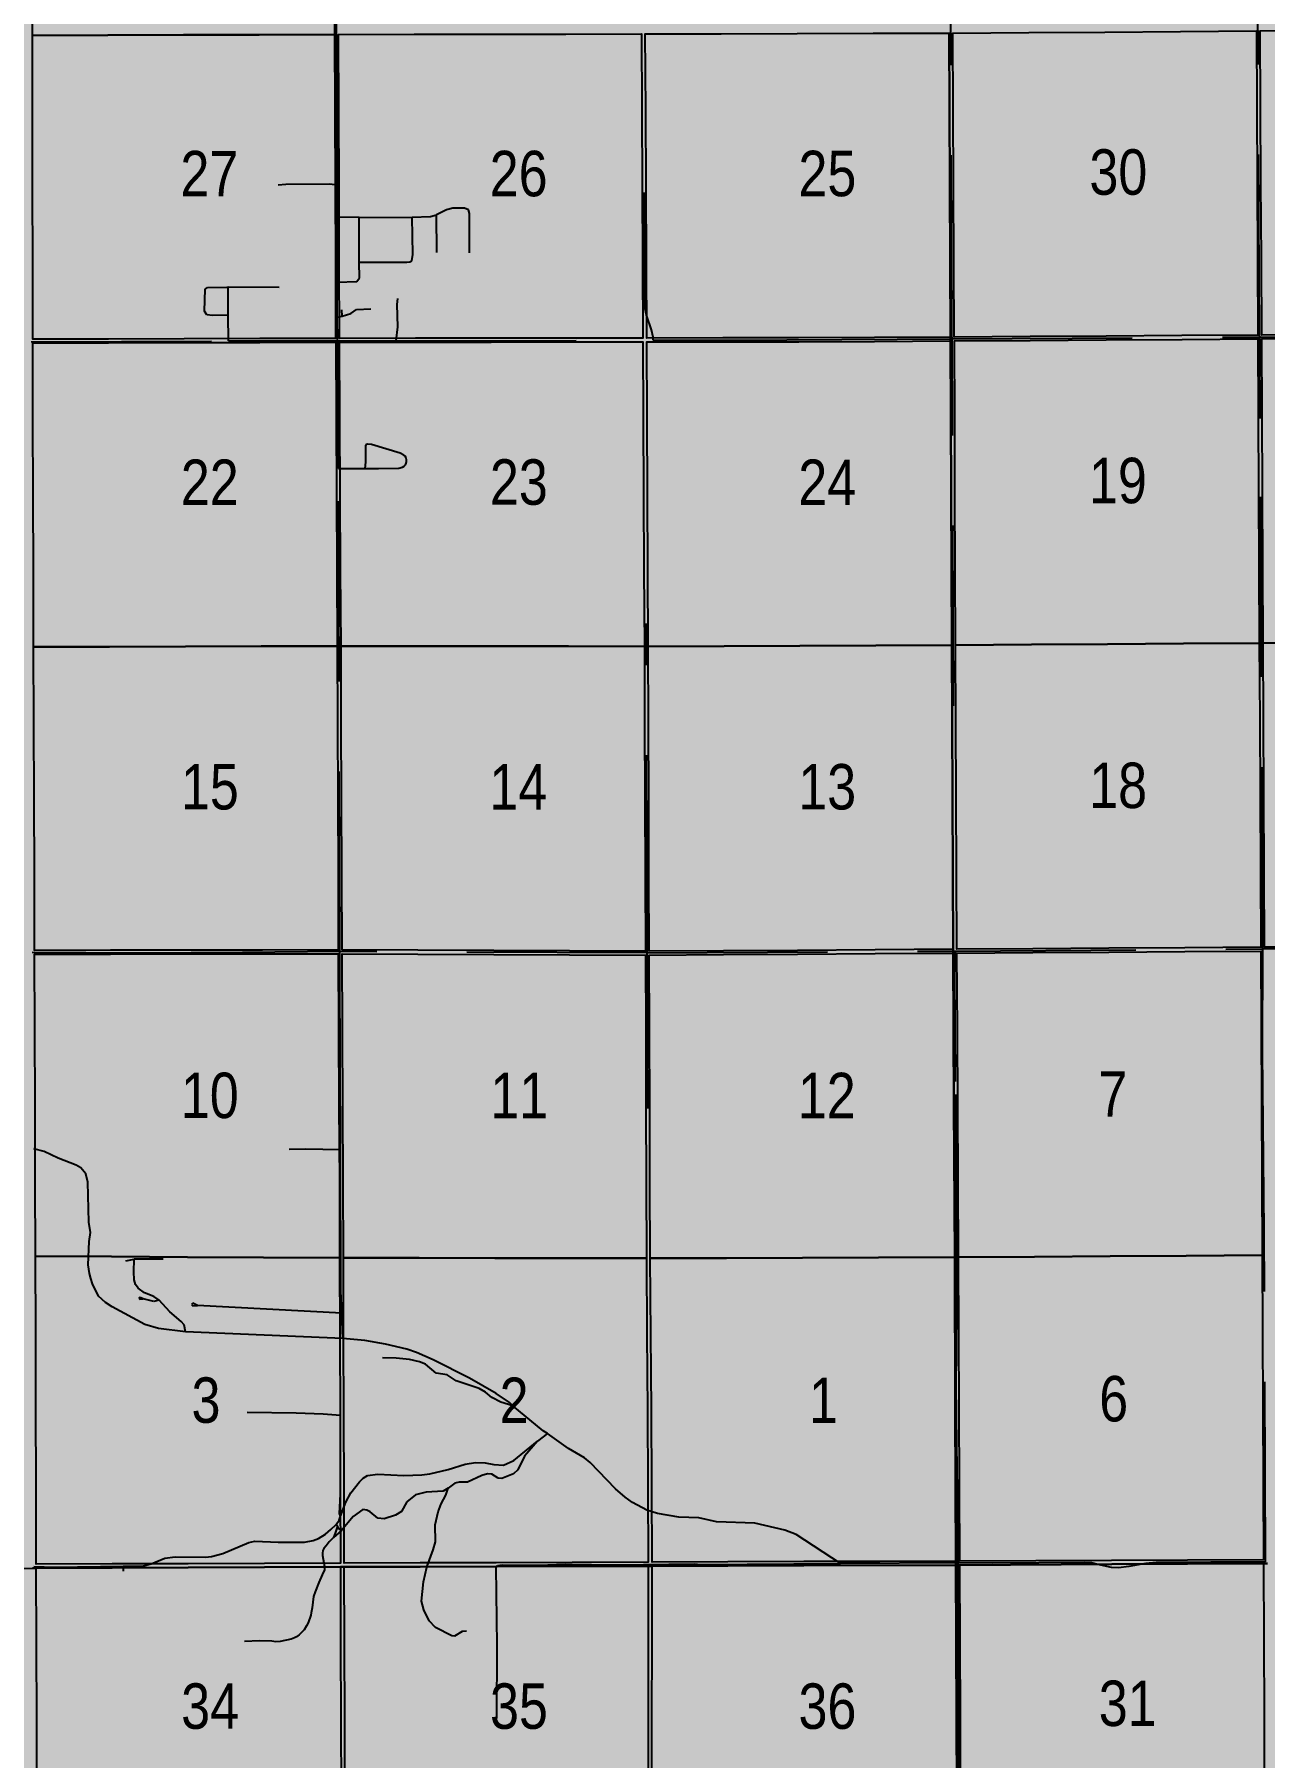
# Model space of a CAD drawing. Extents: x 639460 to 650829, y 5702863 to 5715975.
# Drawn here: x 646341.2 to 646557.8, y 5712180.5 to 5712484.1 of the extents above; entities that cross this region are included whole.
import ezdxf

# ---------------------------------------------------------------- set-up
doc = ezdxf.new("R2010")
doc.units = 0
doc.header["$LTSCALE"] = 5
doc.linetypes.add('DASHED2', pattern=[9.525, 6.35, -3.175])
doc.layers.add('Quarters', color=8, linetype='Continuous')
doc.layers.add('RoadSeg', color=57, linetype='DASHED2')
doc.layers.add('ROUTE-MAP-BACKGROUND-H', color=7, linetype='Continuous', true_color=0xf0ebff)
doc.styles.add('120', font='ARIALN.TTF', dxfattribs={"height": 13})

msp = doc.modelspace()

# ---------------------------------------------------------------- hatches: boundary and pattern name
at = {"layer": 'ROUTE-MAP-BACKGROUND-H'}
h = msp.add_hatch(color=256, dxfattribs=at)
h.dxf.hatch_style = 1
h.paths.add_polyline_path([(644722.08, 5712923.1), (644716.33, 5711989.96), (646823.87, 5711989.96), (646818.02, 5712923.32)])

# ---------------------------------------------------------------- linework, layer by layer
at = {"layer": 'Quarters'}
for points in [[(646354.12, 5712483.97), (646340.81, 5712483.93), (646340.68, 5712497.32), (646340.55, 5712510.7), (646340.42, 5712524.02), (646340.29, 5712537.35), (646353.65, 5712537.41), (646367.01, 5712537.47), (646380.36, 5712537.53), (646393.72, 5712537.59), (646393.8, 5712524.24), (646393.88, 5712510.88), (646393.97, 5712497.49), (646394.05, 5712484.11), (646380.74, 5712484.06), (646367.43, 5712484.02), (646354.12, 5712483.97)], [(646354.23, 5712430.44), (646340.9, 5712430.4), (646340.88, 5712443.78), (646340.85, 5712457.16), (646340.83, 5712470.55), (646340.81, 5712483.93), (646354.12, 5712483.97), (646367.43, 5712484.02), (646380.74, 5712484.06), (646394.05, 5712484.11), (646394.1, 5712470.73), (646394.16, 5712457.34), (646394.2, 5712443.95), (646394.23, 5712430.56), (646380.9, 5712430.52), (646367.57, 5712430.48), (646354.23, 5712430.44)], [(646408.27, 5712430.57), (646394.9, 5712430.56), (646394.87, 5712443.95), (646394.83, 5712457.35), (646394.77, 5712470.73), (646394.72, 5712484.11), (646408.07, 5712484.13), (646421.41, 5712484.15), (646434.76, 5712484.17), (646448.1, 5712484.19), (646448.18, 5712470.82), (646448.25, 5712457.45), (646448.3, 5712444.04), (646448.36, 5712430.62), (646435, 5712430.6), (646421.63, 5712430.59), (646408.27, 5712430.57)], [(646462.41, 5712430.63), (646449.03, 5712430.62), (646448.97, 5712444.04), (646448.92, 5712457.46), (646448.85, 5712470.82), (646448.77, 5712484.19), (646462.15, 5712484.23), (646475.53, 5712484.27), (646488.91, 5712484.31), (646502.29, 5712484.35), (646502.35, 5712470.96), (646502.41, 5712457.56), (646502.47, 5712444.17), (646502.53, 5712430.78), (646489.16, 5712430.71), (646475.78, 5712430.64), (646462.41, 5712430.63)], [(646516.57, 5712430.87), (646503.2, 5712430.78), (646503.14, 5712444.17), (646503.08, 5712457.57), (646503.02, 5712470.96), (646502.96, 5712484.36), (646516.33, 5712484.45), (646529.69, 5712484.54), (646543.05, 5712484.63), (646556.41, 5712484.73), (646556.48, 5712471.33), (646556.55, 5712457.94), (646556.62, 5712444.55), (646556.69, 5712431.15), (646543.31, 5712431.06), (646529.94, 5712430.97), (646516.57, 5712430.87)], [(646570.73, 5712431.19), (646557.35, 5712431.15), (646557.29, 5712444.55), (646557.22, 5712457.94), (646557.15, 5712471.34), (646557.08, 5712484.73), (646570.45, 5712484.78), (646583.83, 5712484.83), (646597.19, 5712484.88), (646610.56, 5712484.93), (646610.63, 5712471.53), (646610.71, 5712458.12), (646610.78, 5712444.72), (646610.85, 5712431.31), (646597.47, 5712431.27), (646584.1, 5712431.23), (646570.73, 5712431.19)], [(646354.4, 5712376.24), (646341.03, 5712376.2), (646340.99, 5712389.58), (646340.94, 5712402.96), (646340.92, 5712416.34), (646340.9, 5712429.73), (646354.23, 5712429.77), (646367.57, 5712429.81), (646380.9, 5712429.85), (646394.24, 5712429.89), (646394.3, 5712416.5), (646394.36, 5712403.11), (646394.44, 5712389.74), (646394.51, 5712376.36), (646381.14, 5712376.32), (646367.76, 5712376.29), (646354.4, 5712376.24)], [(646408.53, 5712376.35), (646395.18, 5712376.36), (646395.11, 5712389.74), (646395.03, 5712403.11), (646394.97, 5712416.5), (646394.91, 5712429.89), (646408.27, 5712429.9), (646421.63, 5712429.92), (646435, 5712429.93), (646448.36, 5712429.95), (646448.42, 5712416.54), (646448.48, 5712403.12), (646448.54, 5712389.71), (646448.61, 5712376.3), (646435.24, 5712376.32), (646421.88, 5712376.33), (646408.53, 5712376.35)], [(646502.77, 5712376.52), (646489.39, 5712376.45), (646476.02, 5712376.39), (646462.65, 5712376.35), (646449.28, 5712376.3), (646449.21, 5712389.71), (646449.15, 5712403.12), (646449.09, 5712416.54), (646449.03, 5712429.95), (646462.41, 5712429.96), (646475.79, 5712429.97), (646489.16, 5712430.04), (646502.54, 5712430.11), (646502.6, 5712416.71), (646502.65, 5712403.31), (646502.71, 5712389.92), (646502.77, 5712376.52)], [(646516.81, 5712376.61), (646503.44, 5712376.52), (646503.38, 5712389.92), (646503.32, 5712403.32), (646503.27, 5712416.71), (646503.21, 5712430.11), (646516.58, 5712430.2), (646529.95, 5712430.3), (646543.32, 5712430.39), (646556.69, 5712430.48), (646556.75, 5712417.09), (646556.81, 5712403.69), (646556.87, 5712390.28), (646556.93, 5712376.87), (646543.56, 5712376.78), (646530.19, 5712376.7), (646516.81, 5712376.61)], [(646570.98, 5712376.91), (646557.6, 5712376.87), (646557.54, 5712390.28), (646557.48, 5712403.69), (646557.42, 5712417.09), (646557.36, 5712430.48), (646570.73, 5712430.52), (646584.1, 5712430.56), (646597.48, 5712430.6), (646610.85, 5712430.64), (646610.92, 5712417.24), (646610.99, 5712403.85), (646611.05, 5712390.44), (646611.12, 5712377.04), (646597.74, 5712376.99), (646584.36, 5712376.95), (646570.98, 5712376.91)], [(646571.23, 5712323.33), (646557.85, 5712323.29), (646557.79, 5712336.69), (646557.73, 5712350.08), (646557.66, 5712363.48), (646557.6, 5712376.87), (646570.98, 5712376.91), (646584.36, 5712376.95), (646597.74, 5712376.99), (646611.12, 5712377.04), (646611.19, 5712363.64), (646611.25, 5712350.24), (646611.32, 5712336.84), (646611.39, 5712323.44), (646598, 5712323.4), (646584.61, 5712323.37), (646571.23, 5712323.33)], [(646354.58, 5712322.75), (646341.2, 5712322.72), (646341.16, 5712336.08), (646341.12, 5712349.43), (646341.08, 5712362.81), (646341.03, 5712376.2), (646354.4, 5712376.24), (646367.76, 5712376.29), (646381.14, 5712376.32), (646394.51, 5712376.36), (646394.55, 5712362.95), (646394.6, 5712349.54), (646394.65, 5712336.18), (646394.7, 5712322.82), (646381.33, 5712322.79), (646367.95, 5712322.77), (646354.58, 5712322.75)], [(646408.72, 5712322.75), (646395.37, 5712322.82), (646395.32, 5712336.18), (646395.27, 5712349.54), (646395.22, 5712362.95), (646395.18, 5712376.36), (646408.53, 5712376.35), (646421.88, 5712376.33), (646435.24, 5712376.32), (646448.61, 5712376.3), (646448.66, 5712362.87), (646448.7, 5712349.43), (646448.75, 5712336), (646448.8, 5712322.57), (646435.44, 5712322.63), (646422.07, 5712322.69), (646408.72, 5712322.75)], [(646449.28, 5712376.3), (646462.65, 5712376.35), (646476.02, 5712376.39), (646489.39, 5712376.45), (646502.77, 5712376.52), (646502.83, 5712363.12), (646502.89, 5712349.72), (646502.94, 5712336.33), (646503, 5712322.93), (646489.29, 5712322.84), (646475.58, 5712322.74), (646462.53, 5712322.66), (646449.47, 5712322.57), (646449.42, 5712336.01), (646449.37, 5712349.44), (646449.33, 5712362.87), (646449.28, 5712376.3)], [(646517.05, 5712323.02), (646503.67, 5712322.93), (646503.61, 5712336.33), (646503.56, 5712349.73), (646503.5, 5712363.13), (646503.44, 5712376.52), (646516.81, 5712376.61), (646530.19, 5712376.7), (646543.56, 5712376.78), (646556.93, 5712376.87), (646557, 5712363.48), (646557.06, 5712350.08), (646557.12, 5712336.69), (646557.18, 5712323.29), (646543.8, 5712323.2), (646530.42, 5712323.11), (646517.05, 5712323.02)], [(646517.31, 5712268.76), (646503.94, 5712268.68), (646503.87, 5712282.08), (646503.81, 5712295.47), (646503.74, 5712308.87), (646503.67, 5712322.26), (646517.05, 5712322.35), (646530.43, 5712322.44), (646543.8, 5712322.53), (646557.18, 5712322.62), (646557.24, 5712309.22), (646557.3, 5712295.82), (646557.37, 5712282.41), (646557.43, 5712269.01), (646544.06, 5712268.93), (646530.68, 5712268.84), (646517.31, 5712268.76)], [(646354.76, 5712268.78), (646341.37, 5712268.84), (646341.33, 5712282.19), (646341.29, 5712295.54), (646341.25, 5712308.8), (646341.21, 5712322.05), (646354.58, 5712322.08), (646367.96, 5712322.1), (646381.33, 5712322.12), (646394.7, 5712322.15), (646394.76, 5712308.76), (646394.82, 5712295.36), (646394.88, 5712281.97), (646394.93, 5712268.57), (646381.54, 5712268.64), (646368.15, 5712268.71), (646354.76, 5712268.78)], [(646408.94, 5712268.55), (646395.6, 5712268.57), (646395.55, 5712281.96), (646395.49, 5712295.36), (646395.43, 5712308.75), (646395.37, 5712322.15), (646408.72, 5712322.08), (646422.08, 5712322.02), (646435.44, 5712321.96), (646448.8, 5712321.9), (646448.85, 5712308.54), (646448.89, 5712295.19), (646448.93, 5712281.84), (646448.97, 5712268.49), (646435.63, 5712268.51), (646422.29, 5712268.53), (646408.94, 5712268.55)], [(646463.05, 5712268.52), (646449.64, 5712268.49), (646449.6, 5712281.84), (646449.56, 5712295.19), (646449.52, 5712308.55), (646449.47, 5712321.9), (646462.52, 5712321.99), (646475.58, 5712322.07), (646489.29, 5712322.17), (646503, 5712322.26), (646503.07, 5712308.86), (646503.14, 5712295.47), (646503.2, 5712282.07), (646503.27, 5712268.67), (646489.86, 5712268.61), (646476.45, 5712268.55), (646463.05, 5712268.52)], [(646354.89, 5712214.63), (646341.5, 5712214.58), (646341.47, 5712228.38), (646341.44, 5712242.17), (646341.41, 5712255.51), (646341.37, 5712268.84), (646354.76, 5712268.78), (646368.15, 5712268.71), (646381.54, 5712268.64), (646394.93, 5712268.57), (646394.97, 5712254.71), (646395, 5712240.85), (646395.04, 5712227.82), (646395.08, 5712214.78), (646381.68, 5712214.73), (646368.28, 5712214.68), (646354.89, 5712214.63)], [(646409.12, 5712214.81), (646395.75, 5712214.78), (646395.71, 5712227.82), (646395.67, 5712240.87), (646395.64, 5712254.72), (646395.6, 5712268.57), (646408.94, 5712268.55), (646422.29, 5712268.53), (646435.63, 5712268.51), (646448.97, 5712268.49), (646449.07, 5712255.1), (646449.18, 5712241.71), (646449.24, 5712228.33), (646449.29, 5712214.94), (646435.9, 5712214.89), (646422.5, 5712214.84), (646409.12, 5712214.81)], [(646463.34, 5712214.99), (646449.96, 5712214.94), (646449.91, 5712228.33), (646449.85, 5712241.72), (646449.74, 5712255.1), (646449.64, 5712268.49), (646463.05, 5712268.52), (646476.45, 5712268.55), (646489.86, 5712268.61), (646503.27, 5712268.67), (646503.33, 5712255.28), (646503.38, 5712241.89), (646503.44, 5712228.5), (646503.49, 5712215.11), (646490.11, 5712215.08), (646476.72, 5712215.04), (646463.34, 5712214.99)], [(646517.54, 5712215.18), (646504.16, 5712215.11), (646504.11, 5712228.5), (646504.05, 5712241.89), (646504, 5712255.29), (646503.94, 5712268.68), (646517.31, 5712268.76), (646530.68, 5712268.84), (646544.06, 5712268.93), (646557.43, 5712269.01), (646557.49, 5712255.59), (646557.55, 5712242.17), (646557.62, 5712228.77), (646557.68, 5712215.37), (646544.3, 5712215.3), (646530.92, 5712215.24), (646517.54, 5712215.18)], [(646355.05, 5712160.36), (646341.65, 5712160.32), (646341.62, 5712173.71), (646341.58, 5712187.11), (646341.54, 5712200.51), (646341.5, 5712213.91), (646354.89, 5712213.96), (646368.28, 5712214.01), (646381.68, 5712214.06), (646395.08, 5712214.11), (646395.11, 5712200.7), (646395.15, 5712187.29), (646395.2, 5712173.89), (646395.24, 5712160.49), (646381.84, 5712160.45), (646368.45, 5712160.4), (646355.05, 5712160.36)], [(646409.25, 5712160.54), (646395.91, 5712160.5), (646395.87, 5712173.9), (646395.82, 5712187.3), (646395.78, 5712200.7), (646395.74, 5712214.11), (646409.12, 5712214.14), (646422.5, 5712214.16), (646435.9, 5712214.22), (646449.3, 5712214.27), (646449.29, 5712200.87), (646449.28, 5712187.47), (646449.27, 5712174.06), (646449.26, 5712160.66), (646435.92, 5712160.62), (646422.58, 5712160.58), (646409.25, 5712160.54)], [(646463.37, 5712160.7), (646449.93, 5712160.66), (646449.94, 5712174.06), (646449.95, 5712187.47), (646449.96, 5712200.87), (646449.96, 5712214.27), (646463.34, 5712214.32), (646476.72, 5712214.37), (646490.11, 5712214.41), (646503.5, 5712214.44), (646503.55, 5712201.04), (646503.6, 5712187.64), (646503.65, 5712174.23), (646503.7, 5712160.83), (646490.26, 5712160.79), (646476.81, 5712160.74), (646463.37, 5712160.7)], [(646517.74, 5712160.9), (646504.37, 5712160.83), (646504.32, 5712174.24), (646504.27, 5712187.64), (646504.22, 5712201.04), (646504.17, 5712214.44), (646517.55, 5712214.51), (646530.93, 5712214.57), (646544.3, 5712214.64), (646557.68, 5712214.7), (646557.72, 5712201.31), (646557.76, 5712187.91), (646557.8, 5712174.52), (646557.84, 5712161.12), (646544.48, 5712161.05), (646531.11, 5712160.98), (646517.74, 5712160.9)]]:
    msp.add_lwpolyline(points, close=True, dxfattribs=at)
for points in [[(646502.29, 5712484.35), (646502.41, 5712457.56), (646502.53, 5712430.78), (646502.54, 5712430.11), (646502.65, 5712403.31), (646502.77, 5712376.52), (646502.89, 5712349.72), (646503, 5712322.93), (646503, 5712322.26), (646503.14, 5712295.47), (646503.27, 5712268.67), (646503.38, 5712241.89), (646503.49, 5712215.11), (646503.5, 5712214.44), (646503.5, 5712214.44), (646476.72, 5712214.37), (646449.96, 5712214.27), (646449.3, 5712214.27), (646422.5, 5712214.16), (646395.74, 5712214.11), (646395.08, 5712214.11), (646368.28, 5712214.01), (646341.5, 5712213.91), (646340.83, 5712213.91)], [(646558.35, 5712214.7), (646557.68, 5712214.7), (646530.93, 5712214.57), (646504.17, 5712214.44), (646503.5, 5712214.44), (646503.49, 5712215.11), (646503.38, 5712241.89), (646503.27, 5712268.67), (646503.14, 5712295.47), (646503, 5712322.26), (646503, 5712322.93), (646502.89, 5712349.72), (646502.77, 5712376.52), (646502.65, 5712403.31), (646502.54, 5712430.11), (646502.53, 5712430.78), (646502.41, 5712457.56), (646502.29, 5712484.35)], [(646178.13, 5712159.79), (646178.08, 5712186.59), (646178.02, 5712213.39), (646178.69, 5712213.39), (646205.51, 5712213.47), (646232.33, 5712213.54), (646233, 5712213.54), (646259.75, 5712213.64), (646286.57, 5712213.74), (646287.24, 5712213.74), (646314.07, 5712213.83), (646340.83, 5712213.91), (646341.5, 5712213.91), (646368.28, 5712214.01), (646395.08, 5712214.11), (646395.74, 5712214.11), (646422.5, 5712214.16), (646449.3, 5712214.27), (646449.96, 5712214.27), (646476.72, 5712214.37), (646503.5, 5712214.44), (646503.6, 5712187.64), (646503.7, 5712160.83)], [(646823.87, 5711989.96), (646504.39, 5711989.96), (646504.39, 5711989.96), (646504.35, 5711998.67), (646504.35, 5711999.34), (646504.23, 5712026.14), (646504.12, 5712052.95), (646504.01, 5712079.75), (646503.91, 5712106.55), (646503.91, 5712107.22), (646503.8, 5712134.03), (646503.7, 5712160.83), (646503.6, 5712187.64), (646503.5, 5712214.44), (646504.17, 5712214.44), (646530.93, 5712214.57), (646557.68, 5712214.7), (646558.35, 5712214.7)]]:
    msp.add_lwpolyline(points, dxfattribs=at)
at = {"layer": 'RoadSeg'}
for p, q in [((646556.99, 5712431.2), (646556.37, 5712538.62)), ((646502.79, 5712431.1), (646502.5, 5712511.03)), ((646394.49, 5712457.58), (646394.4, 5712489.03)), ((646394.49, 5712451.92), (646394.49, 5712457.58)), ((646394.49, 5712440.46), (646394.49, 5712451.92)), ((646398.38, 5712451.84), (646394.49, 5712451.92)), ((646398.36, 5712443.98), (646398.38, 5712451.84)), ((646398.38, 5712451.84), (646407.71, 5712451.93)), ((646412.07, 5712445.71), (646412.02, 5712452.31)), ((646375.08, 5712439.59), (646375.28, 5712439.61)), ((646375.3, 5712434.65), (646375.28, 5712439.61)), ((646384.3, 5712439.52), (646375.28, 5712439.61)), ((646394.51, 5712434.29), (646394.49, 5712440.46)), ((646395.38, 5712434.5), (646395.32, 5712435.6)), ((646375.34, 5712430.1), (646375.3, 5712434.65)), ((646394.51, 5712434.29), (646395.38, 5712434.5)), ((646394.56, 5712430.11), (646394.51, 5712434.29)), ((646340.59, 5712429.98), (646375.34, 5712430.1)), ((646375.34, 5712430.1), (646394.56, 5712430.11)), ((646394.56, 5712430.11), (646404.87, 5712430.13)), ((646404.87, 5712430.13), (646450.16, 5712430.22)), ((646450.16, 5712430.22), (646450.14, 5712430.75)), ((646502.81, 5712430.46), (646502.79, 5712431.1)), ((646502.81, 5712430.46), (646557.02, 5712430.8)), ((646502.83, 5712430), (646502.81, 5712430.46)), ((646557.02, 5712430.8), (646556.99, 5712431.2)), ((646557.02, 5712430.8), (646611.09, 5712430.97)), ((646557.03, 5712430.03), (646557.02, 5712430.8)), ((646394.71, 5712407.64), (646399.4, 5712407.65)), ((646394.98, 5712322.51), (646394.71, 5712407.64)), ((646449.13, 5712325.38), (646448.92, 5712380.32)), ((646394.98, 5712322.51), (646377.8, 5712322.37)), ((646394.99, 5712318.5), (646394.98, 5712322.51)), ((646449.11, 5712322.28), (646394.98, 5712322.51)), ((646449.11, 5712322.28), (646449.13, 5712325.38)), ((646449.11, 5712322.28), (646503.42, 5712322.61)), ((646503.37, 5712321.98), (646503.42, 5712322.61)), ((646503.42, 5712322.61), (646557.53, 5712323.01)), ((646557.53, 5712323.01), (646557.51, 5712323.28)), ((646611.7, 5712323.18), (646557.53, 5712323.01)), ((646449.21, 5712294.86), (646449.11, 5712322.28)), ((646395.07, 5712287.57), (646394.99, 5712318.5)), ((646357.26, 5712268.03), (646358.77, 5712268.36)), ((646363.83, 5712268.34), (646358.77, 5712268.36)), ((646395.32, 5712258.82), (646369.89, 5712260.17)), ((646395.51, 5712254.35), (646395.32, 5712258.82)), ((646395.51, 5712254.35), (646367.76, 5712255.54)), ((646431.57, 5712237.6), (646429.8, 5712236.25)), ((646395.26, 5712220.53), (646393.83, 5712219.27)), ((646394.53, 5712221.3), (646394.35, 5712221.61)), ((646356.79, 5712214.23), (646356.8, 5712213.89)), ((646356.8, 5712213.89), (646356.82, 5712213.38)), ((646503.87, 5712214.82), (646483.14, 5712214.69)), ((646503.87, 5712214.44), (646503.87, 5712214.82))]:
    msp.add_line(p, q, dxfattribs=at)
for points in [[(646394.49, 5712457.58), (646393.22, 5712457.72), (646385.46, 5712457.68), (646384.12, 5712457.55)], [(646450.14, 5712430.75), (646449.88, 5712432.09), (646448.99, 5712434.65), (646448.7, 5712435.99), (646448.56, 5712456.26)], [(646417.79, 5712445.65), (646417.83, 5712452.58), (646417.61, 5712453.18), (646416.95, 5712453.5), (646414.86, 5712453.53), (646413.78, 5712453.19), (646412.02, 5712452.31)], [(646398.36, 5712443.98), (646406.75, 5712444), (646407.29, 5712444.02), (646407.66, 5712444.21), (646407.82, 5712445.34), (646407.71, 5712451.93)], [(646407.71, 5712451.93), (646410.95, 5712452.01), (646412.02, 5712452.31)], [(646394.49, 5712440.46), (646397.96, 5712440.59), (646398.41, 5712441.21), (646398.36, 5712443.98)], [(646375.3, 5712434.65), (646372.53, 5712434.6), (646371.54, 5712434.72), (646371.12, 5712435.37), (646371.27, 5712439.26), (646371.68, 5712439.52), (646375.08, 5712439.59)], [(646395.38, 5712434.5), (646396.93, 5712434.92), (646397.88, 5712435.66), (646400.42, 5712435.76)], [(646404.87, 5712430.13), (646405.19, 5712432.62), (646405.07, 5712436.55), (646405.17, 5712437.58)], [(646394.71, 5712407.64), (646394.68, 5712415.9), (646394.56, 5712430.11)], [(646450.16, 5712430.22), (646473.71, 5712430.29), (646502.81, 5712430.46)], [(646503.07, 5712365.83), (646502.86, 5712416.27), (646502.83, 5712430)], [(646557.51, 5712323.28), (646557.07, 5712416.47), (646557.03, 5712430.03)], [(646399.4, 5712407.65), (646401.8, 5712407.65), (646405.36, 5712407.71), (646406.03, 5712407.89), (646406.3, 5712408.07), (646406.51, 5712408.29), (646406.66, 5712408.55), (646406.73, 5712408.86), (646406.72, 5712409.19), (646406.63, 5712409.5), (646406.47, 5712409.78), (646406.24, 5712410), (646405.6, 5712410.32), (646400.54, 5712411.84), (646399.82, 5712411.95), (646399.66, 5712411.89), (646399.55, 5712411.78), (646399.51, 5712411.64), (646399.5, 5712408.75), (646399.4, 5712407.65)], [(646377.8, 5712322.37), (646359.76, 5712322.23), (646340.77, 5712322.38)], [(646558.04, 5712214.99), (646557.79, 5712273.33), (646557.51, 5712304.89), (646557.53, 5712323.01)], [(646503.43, 5712299.61), (646503.28, 5712318.88), (646503.37, 5712321.98)], [(646503.87, 5712214.82), (646503.82, 5712223.45), (646503.67, 5712235.65), (646503.54, 5712246.28), (646503.7, 5712265.6), (646503.43, 5712299.61)], [(646351.12, 5712264.94), (646350.86, 5712265.79), (646350.61, 5712267.33), (646350.79, 5712271.43), (646351.03, 5712273.02), (646350.78, 5712274.85), (646350.6, 5712281.89), (646350.21, 5712283.36), (646349.34, 5712284.42), (646348.55, 5712284.88), (646345.35, 5712286.1), (646342.86, 5712287.31), (646341.07, 5712287.79)], [(646395.07, 5712287.57), (646388.88, 5712287.7), (646386.06, 5712287.65)], [(646395.32, 5712258.82), (646395.13, 5712262.78), (646395.07, 5712287.57)], [(646363.15, 5712261.1), (646362.21, 5712261.76), (646360.56, 5712262.38), (646359.45, 5712263.21), (646359, 5712263.89), (646358.76, 5712264.69), (646358.67, 5712266.13), (646358.77, 5712268.36)], [(646367.76, 5712255.54), (646363.01, 5712256.11), (646360.63, 5712256.81), (646354.89, 5712259.91), (646353.71, 5712260.71), (646352.48, 5712261.84), (646351.41, 5712263.97), (646351.12, 5712264.94)], [(646360.33, 5712261.35), (646359.77, 5712261.57), (646359.57, 5712261.47), (646359.76, 5712261.3), (646360.33, 5712261.35)], [(646363.15, 5712261.1), (646362.18, 5712260.86), (646360.33, 5712261.35)], [(646367.76, 5712255.54), (646367.53, 5712256.74), (646367.01, 5712257.36), (646365.03, 5712259.05), (646363.15, 5712261.1)], [(646369.89, 5712260.17), (646369.1, 5712260.6), (646368.83, 5712260.37), (646369.09, 5712260.1), (646369.89, 5712260.17)], [(646425.45, 5712242.48), (646424.86, 5712243.09), (646422.48, 5712244.69), (646417.82, 5712247.36), (646411.39, 5712250.61), (646408.46, 5712251.9), (646406.75, 5712252.48), (646403.01, 5712253.35), (646399.36, 5712253.99), (646395.51, 5712254.35)], [(646425.45, 5712242.48), (646423.33, 5712243.14), (646421.72, 5712243.98), (646420.62, 5712244.92), (646419.5, 5712245.55), (646415.48, 5712246.9), (646413.88, 5712247.94), (646411.92, 5712248.26), (646410.07, 5712249.82), (646408.98, 5712250.25), (646407.23, 5712250.63), (646404.87, 5712250.9), (646402.47, 5712250.94)], [(646395.1, 5712223.03), (646394.92, 5712223.54), (646395.11, 5712226.93), (646395.11, 5712240.76), (646392.02, 5712241.05), (646387.26, 5712241.19), (646378.66, 5712241.31)], [(646431.57, 5712237.6), (646430.78, 5712238.09), (646425.45, 5712242.48)], [(646483.14, 5712214.69), (646475.33, 5712219.81), (646473.38, 5712220.6), (646468.06, 5712221.82), (646461.33, 5712222.08), (646458.19, 5712222.74), (646454.66, 5712222.88), (646450.95, 5712223.55), (646449.03, 5712224.11), (646446.51, 5712225.48), (646445.2, 5712226.38), (646443.55, 5712227.86), (646439.08, 5712232.52), (646438.04, 5712233.35), (646435.22, 5712235), (646431.57, 5712237.6)], [(646395.1, 5712223.03), (646396.01, 5712225.51), (646396.92, 5712227.18), (646398.41, 5712229.1), (646399.06, 5712229.75), (646399.84, 5712230.22), (646401.65, 5712230.47), (646406.27, 5712230.24), (646409.4, 5712230.35), (646410.84, 5712230.54), (646414.06, 5712231.28), (646417.05, 5712232.19), (646418.86, 5712232.51), (646420.56, 5712232.46), (646422.12, 5712232.15), (646423.81, 5712232.06), (646425.6, 5712232.88), (646429.8, 5712236.25)], [(646429.8, 5712236.25), (646427.52, 5712233.62), (646426.35, 5712231.22), (646425.53, 5712230.51), (646423.51, 5712229.71), (646422.85, 5712229.76), (646421.73, 5712230.46), (646421, 5712230.51), (646419.96, 5712230.21), (646417.43, 5712229.02), (646415.96, 5712229.06), (646415.22, 5712228.88), (646414.07, 5712227.98)], [(646414.07, 5712227.98), (646413.19, 5712227.47), (646410.15, 5712227.3), (646408.27, 5712226.82), (646406.77, 5712225.59), (646405.85, 5712223.85), (646404.8, 5712223.22), (646402.75, 5712222.61), (646401.65, 5712222.68), (646400.32, 5712223.81), (646399.7, 5712224.13), (646399.03, 5712224.22), (646397.33, 5712222.97), (646395.26, 5712220.53)], [(646410.3, 5712214.07), (646410.34, 5712214.23), (646411.42, 5712217.1), (646411.79, 5712218.55), (646411.78, 5712221.55), (646412.31, 5712223.83), (646412.79, 5712225.22), (646413.63, 5712226.76), (646414.07, 5712227.98)], [(646394.35, 5712221.61), (646394.85, 5712222.33), (646395.1, 5712223.03)], [(646356.79, 5712214.23), (646360.37, 5712214.28), (646361.71, 5712214.64), (646364.14, 5712215.63), (646365.95, 5712215.91), (646371.31, 5712215.83), (646372.34, 5712215.93), (646374.36, 5712216.5), (646378.94, 5712218.44), (646379.98, 5712218.67), (646384.11, 5712218.49), (646388.74, 5712218.46), (646390.3, 5712218.78), (646391.19, 5712219.14), (646392.45, 5712219.86), (646393.39, 5712220.7), (646394.35, 5712221.61)], [(646393.83, 5712219.27), (646393.11, 5712218.53), (646392.57, 5712217.83), (646392.14, 5712217.36), (646391.96, 5712217.02), (646391.9, 5712216.52), (646391.94, 5712216.1), (646392.06, 5712215.49), (646392.25, 5712214.17), (646392.27, 5712214.01)], [(646394.53, 5712221.3), (646394.19, 5712220.26), (646393.83, 5712219.27)], [(646395.26, 5712220.53), (646394.84, 5712220.78), (646394.53, 5712221.3)], [(646341.07, 5712214.16), (646344.74, 5712214.06), (646356.79, 5712214.23)], [(646392.27, 5712214.01), (646392.28, 5712213.87), (646392.25, 5712213.6), (646391.88, 5712212.71), (646391.24, 5712211.35), (646390.6, 5712209.74), (646390.34, 5712208.89), (646390.09, 5712206.9), (646389.94, 5712206.02), (646389.84, 5712205.62), (646389.38, 5712204.28), (646389.1, 5712203.72), (646388.66, 5712203.05), (646387.82, 5712202.16), (646387.32, 5712201.77), (646387.01, 5712201.6), (646386.42, 5712201.41), (646384.48, 5712200.98), (646383.68, 5712200.91), (646382.97, 5712201.03), (646380.8, 5712201.09), (646378.2, 5712201)], [(646417.27, 5712202.8), (646416.53, 5712202.72), (646415.18, 5712201.93), (646414.68, 5712201.95), (646411.79, 5712203.43), (646410.69, 5712204.59), (646409.78, 5712206.58), (646409.36, 5712208.1), (646409.69, 5712211.48), (646410.3, 5712214.07)], [(646422.65, 5712187.42), (646422.69, 5712200.31), (646422.53, 5712214.08), (646422.55, 5712214.12)], [(646422.55, 5712214.12), (646422.73, 5712214.37), (646423.57, 5712214.45), (646430.06, 5712214.43), (646434.63, 5712214.59), (646443.96, 5712214.49), (646457.46, 5712214.67), (646458.48, 5712214.54), (646483.14, 5712214.69)], [(646528.5, 5712214.56), (646527.39, 5712214.81), (646526.19, 5712214.91), (646509.99, 5712214.75), (646503.87, 5712214.82)], [(646504.04, 5712160.92), (646504.01, 5712179.31), (646503.94, 5712189.77), (646503.87, 5712214.44)], [(646536.21, 5712214.59), (646533.93, 5712214.16), (646532.13, 5712213.97), (646530.89, 5712214.01), (646528.5, 5712214.56)], [(646558.04, 5712214.99), (646538.78, 5712214.88), (646536.94, 5712214.73), (646536.21, 5712214.59)]]:
    msp.add_lwpolyline(points, dxfattribs=at)

# ---------------------------------------------------------------- texts
at = {"layer": 'RoadSeg', "style": '120'}
for s, height, p in [('27', 8.004, (646366.89, 5712455.58)), ('26', 8.004, (646421.37, 5712455.6)), ('25', 8.004, (646475.75, 5712455.61)), ('30', 8.004, (646527, 5712455.87)), ('22', 8.004, (646366.96, 5712401.21)), ('23', 8.004, (646421.4, 5712401.25)), ('24', 8.004, (646475.72, 5712401.21)), ('19', 8.004, (646526.93, 5712401.52)), ('18', 8.004, (646526.96, 5712347.81)), ('15', 8.004, (646366.98, 5712347.57)), ('14', 8.004, (646421.31, 5712347.54)), ('13', 8.004, (646475.72, 5712347.56)), ('10', 8.004, (646366.96, 5712293.19)), ('11', 8.004, (646421.46, 5712293.17)), ('12', 8.004, (646475.64, 5712293.16)), ('7', 8, (646528.59, 5712293.43)), ('3', 8, (646368.85, 5712239.5)), ('2', 8, (646423.12, 5712239.46)), ('1', 8, (646477.62, 5712239.48)), ('6', 8, (646528.73, 5712239.75)), ('34', 8.004, (646367.02, 5712185.59)), ('35', 8.004, (646421.42, 5712185.59)), ('36', 8.004, (646475.76, 5712185.58)), ('31', 8.004, (646528.65, 5712186.08))]:
    msp.add_text(s, height=height, dxfattribs=at).set_placement(p)
msp.add_text('29-5-5', height=39.983, rotation=359.9576, dxfattribs=at).set_placement((646269.73, 5712383.33))

doc.saveas('drawing.dxf')
